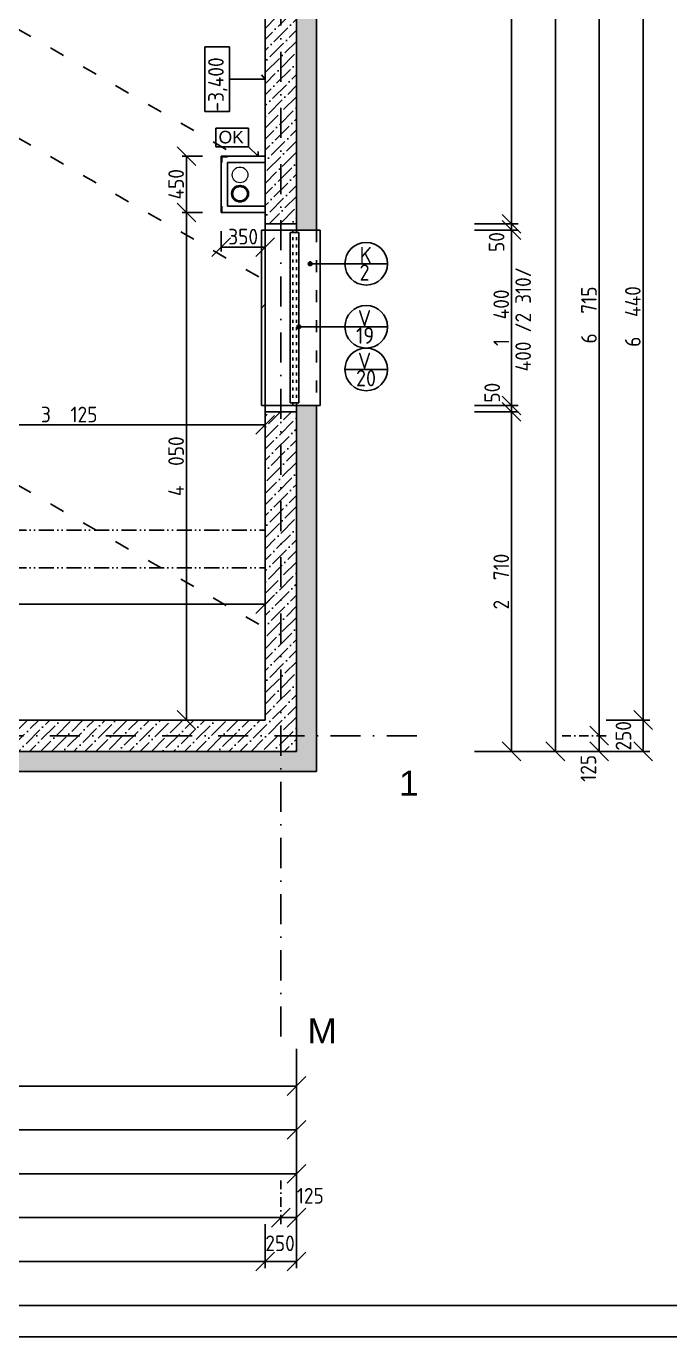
# Model space of a CAD drawing. Extents: x 4511820 to 5180432, y -1526536 to -944957.
# Drawn here: x 5038765 to 5043900, y -1436479 to -1426022 of the extents above; entities that cross this region are included whole.
import ezdxf

# ---------------------------------------------------------------- set-up
doc = ezdxf.new("R2010")
doc.units = 0
doc.header["$MEASUREMENT"] = 0
for name, pattern in [('ACAD_ISO03W100', [30, 12, -18]), ('ACAD_ISO12W100', [22, 12, -3, 0.5, -3, 0.5, -3]), ('BODKOCIARKOVANA_3', [5.6, 3, -1.3, 0, -1.3])]:
    doc.linetypes.add(name, pattern=pattern)
doc.layers.get('0').update_dxf_attribs({"linetype": 'CONTINUOUS'})
doc.layers.get('Defpoints').update_dxf_attribs({"color": 61, "linetype": 'CONTINUOUS'})
for name, color, linetype in [('HATCH', 7, 'CONTINUOUS'), ('KÓTY', 4, 'CONTINUOUS'), ('MÚRY', 1, 'CONTINUOUS'), ('OKNÁ', 143, 'CONTINUOUS'), ('osi', 253, 'CONTINUOUS'), ('Plochy', 41, 'CONTINUOUS'), ('POZEMOK', 7, 'CONTINUOUS'), ('TENKÁ', 7, 'CONTINUOUS'), ('ŠRAFY', 82, 'CONTINUOUS')]:
    doc.layers.add(name, color=color, linetype=linetype)
doc.layers.add('zz-kanal-daždová', color=136, linetype='CONTINUOUS', lineweight=40)
doc.layers.add('zz-kanal-splaskova', color=37, linetype='CONTINUOUS', lineweight=18)
doc.styles.add('ARIAL', font='arial.ttf')
doc.styles.add('styl1', font='arial.ttf')
doc.styles.add('STYLE1', font='isocp.shx')
doc.dimstyles.new('STANDARD-50', dxfattribs={"dimtxt": 125, "dimasz": 150, "dimexe": 10, "dimexo": 200, "dimgap": 20, "dimtad": 1, "dimdsep": 46, "dimlunit": 6, "dimtxsty": 'STYLE1', "dimblk1": 'OBLIQUE', "dimblk2": 'OBLIQUE', "dimsah": 1, "dimcen": 2.5, "dimse1": 1, "dimse2": 1, "dimadec": 0, "dimazin": 0, "dimtfac": 1, "dimtmove": 1, "dimatfit": 3, "dimldrblk": 'OBLIQUE', "dimfxl": 1, "dimtolj": 1, "dimtzin": 0, "dimarcsym": 0})
pattern_1 = [(45, (584112, 0), (33.1456304, 121.533978), [156.25, -31.25, 0, -31.25])]
pattern_2 = [(0, (9e-09, -175781), (0, 43.3012702), [25, -50]), (120, (9e-09, -175781), (-37.5, -21.6506351), [25, -50]), (60, (25, -175781), (-37.5, 21.6506351), [25, -50])]

# ---------------------------------------------------------------- blocks, each defined once
blk = doc.blocks.new('_OBLIQUE')
at = {"color": 0, "linetype": 'ByBlock'}
blk.add_line((-0.5, -0.5), (0.5, 0.5), dxfattribs=at)
blk = doc.blocks.new('*D13442')
at = {"layer": 'Defpoints', "color": 0}
for p in [(5041881, -1424968), (5041881, -1431683), (5043337, -1431683)]:
    blk.add_point(p, dxfattribs=at)
at = {"layer": 'KÓTY', "color": 0, "lineweight": -2}
blk.add_line((5043337, -1424968), (5043337, -1431683), dxfattribs=at)
at = {"layer": 'KÓTY', "color": 0, "linetype": 'ByBlock', "lineweight": -2, "xscale": 150, "yscale": 150, "zscale": 150}
for p, rotation in [((5043337, -1424968), 90), ((5043337, -1431683), 270)]:
    blk.add_blockref('_OBLIQUE', p, dxfattribs=dict(at, rotation=rotation))
at = {"layer": 'KÓTY', "color": 0, "insert": (5043255, -1428326), "char_height": 125, "attachment_point": 5, "rotation": 90, "style": 'STYLE1'}
blk.add_mtext('\\A1;6ﾠ715', dxfattribs=at)
blk = doc.blocks.new('*D13443')
at = {"layer": 'Defpoints', "color": 0}
for p in [(5040921, -1431683), (5040921, -1431808), (5043337, -1431808)]:
    blk.add_point(p, dxfattribs=at)
at = {"layer": 'KÓTY', "color": 0, "lineweight": -2}
blk.add_line((5043337, -1431683), (5043337, -1431808), dxfattribs=at)
at = {"layer": 'KÓTY', "color": 0, "linetype": 'ByBlock', "lineweight": -2, "xscale": 150, "yscale": 150, "zscale": 150}
for p, rotation in [((5043337, -1431683), 90), ((5043337, -1431808), 270)]:
    blk.add_blockref('_OBLIQUE', p, dxfattribs=dict(at, rotation=rotation))
at = {"layer": 'KÓTY', "color": 0, "insert": (5043250, -1431943), "char_height": 125, "attachment_point": 5, "rotation": 90, "style": 'STYLE1'}
blk.add_mtext('\\A1;125', dxfattribs=at)
blk = doc.blocks.new('*D13444')
at = {"layer": 'Defpoints', "color": 0}
for p in [(5040921, -1398998), (5040921, -1431808), (5042987, -1431808)]:
    blk.add_point(p, dxfattribs=at)
at = {"layer": 'KÓTY', "color": 0, "lineweight": -2}
blk.add_line((5042987, -1398998), (5042987, -1431808), dxfattribs=at)
at = {"layer": 'KÓTY', "color": 0, "linetype": 'ByBlock', "lineweight": -2, "xscale": 150, "yscale": 150, "zscale": 150}
for p, rotation in [((5042987, -1398998), 90), ((5042987, -1431808), 270)]:
    blk.add_blockref('_OBLIQUE', p, dxfattribs=dict(at, rotation=rotation))
at = {"layer": 'KÓTY', "color": 0, "insert": (5042905, -1415403), "char_height": 125, "attachment_point": 5, "rotation": 90, "style": 'STYLE1'}
blk.add_mtext('\\A1;32ﾠ810', dxfattribs=at)
blk = doc.blocks.new('*D13452')
at = {"layer": 'Defpoints', "color": 0}
for p in [(5040541, -1425118), (5040910, -1431558), (5043687, -1431558)]:
    blk.add_point(p, dxfattribs=at)
at = {"layer": 'KÓTY', "color": 0, "lineweight": -2}
blk.add_line((5043687, -1425118), (5043687, -1431558), dxfattribs=at)
at = {"layer": 'KÓTY', "color": 0, "linetype": 'ByBlock', "lineweight": -2, "xscale": 150, "yscale": 150, "zscale": 150}
for p, rotation in [((5043687, -1425118), 90), ((5043687, -1431558), 270)]:
    blk.add_blockref('_OBLIQUE', p, dxfattribs=dict(at, rotation=rotation))
at = {"layer": 'KÓTY', "color": 0, "insert": (5043605, -1428338), "char_height": 125, "attachment_point": 5, "rotation": 90, "style": 'STYLE1'}
blk.add_mtext('\\A1;6ﾠ440', dxfattribs=at)
blk = doc.blocks.new('*D13453')
at = {"layer": 'Defpoints', "color": 0}
for p in [(5040921, -1429098), (5042637, -1429098), (5040921, -1431808)]:
    blk.add_point(p, dxfattribs=at)
at = {"layer": 'KÓTY', "color": 0, "lineweight": -2}
blk.add_line((5042637, -1431808), (5042637, -1429098), dxfattribs=at)
at = {"layer": 'KÓTY', "color": 0, "linetype": 'ByBlock', "lineweight": -2, "xscale": 150, "yscale": 150, "zscale": 150}
for p, rotation in [((5042637, -1429098), 90), ((5042637, -1431808), 270)]:
    blk.add_blockref('_OBLIQUE', p, dxfattribs=dict(at, rotation=rotation))
at = {"layer": 'KÓTY', "color": 0, "insert": (5042555, -1430453), "char_height": 125, "attachment_point": 5, "rotation": 90, "style": 'STYLE1'}
blk.add_mtext('\\A1;2ﾠ710', dxfattribs=at)
blk = doc.blocks.new('*D13454')
at = {"layer": 'Defpoints', "color": 0}
for p in [(5040921, -1427648), (5042637, -1427648), (5040921, -1429048)]:
    blk.add_point(p, dxfattribs=at)
at = {"layer": 'KÓTY', "color": 0, "lineweight": -2}
blk.add_line((5042637, -1429048), (5042637, -1427648), dxfattribs=at)
at = {"layer": 'KÓTY', "color": 0, "linetype": 'ByBlock', "lineweight": -2, "xscale": 150, "yscale": 150, "zscale": 150}
for p, rotation in [((5042637, -1427648), 90), ((5042637, -1429048), 270)]:
    blk.add_blockref('_OBLIQUE', p, dxfattribs=dict(at, rotation=rotation))
at = {"layer": 'KÓTY', "color": 0, "insert": (5042555, -1428348), "char_height": 125, "attachment_point": 5, "rotation": 90, "style": 'STYLE1'}
blk.add_mtext('\\A1;1ﾠ400', dxfattribs=at)
blk = doc.blocks.new('*D13472')
at = {"layer": 'Defpoints', "color": 0}
for p in [(5040921, -1429048), (5040921, -1429098), (5042637, -1429098)]:
    blk.add_point(p, dxfattribs=at)
at = {"layer": 'KÓTY', "color": 0, "lineweight": -2}
blk.add_line((5042637, -1429048), (5042637, -1429098), dxfattribs=at)
at = {"layer": 'KÓTY', "color": 0, "linetype": 'ByBlock', "lineweight": -2, "xscale": 150, "yscale": 150, "zscale": 150}
for p, rotation in [((5042637, -1429048), 90), ((5042637, -1429098), 270)]:
    blk.add_blockref('_OBLIQUE', p, dxfattribs=dict(at, rotation=rotation))
at = {"layer": 'KÓTY', "color": 0, "insert": (5042483, -1428946), "char_height": 125, "attachment_point": 5, "rotation": 90, "style": 'STYLE1'}
blk.add_mtext('\\A1;50', dxfattribs=at)
blk = doc.blocks.new('*D13473')
at = {"layer": 'Defpoints', "color": 0}
for p in [(5040921, -1427598), (5040921, -1427648), (5042637, -1427648)]:
    blk.add_point(p, dxfattribs=at)
at = {"layer": 'KÓTY', "color": 0, "lineweight": -2}
blk.add_line((5042637, -1427598), (5042637, -1427648), dxfattribs=at)
at = {"layer": 'KÓTY', "color": 0, "linetype": 'ByBlock', "lineweight": -2, "xscale": 150, "yscale": 150, "zscale": 150}
for p, rotation in [((5042637, -1427598), 90), ((5042637, -1427648), 270)]:
    blk.add_blockref('_OBLIQUE', p, dxfattribs=dict(at, rotation=rotation))
at = {"layer": 'KÓTY', "color": 0, "insert": (5042518, -1427744), "char_height": 125, "attachment_point": 5, "rotation": 90, "style": 'STYLE1'}
blk.add_mtext('\\A1;50', dxfattribs=at)
blk = doc.blocks.new('*D13518')
at = {"layer": 'Defpoints', "color": 0}
for p in [(5040671, -1431558), (5040671, -1431808), (5043687, -1431808)]:
    blk.add_point(p, dxfattribs=at)
at = {"layer": 'KÓTY', "color": 0, "lineweight": -2}
blk.add_line((5043687, -1431558), (5043687, -1431808), dxfattribs=at)
at = {"layer": 'KÓTY', "color": 0, "linetype": 'ByBlock', "lineweight": -2, "xscale": 150, "yscale": 150, "zscale": 150}
for p, rotation in [((5043687, -1431558), 90), ((5043687, -1431808), 270)]:
    blk.add_blockref('_OBLIQUE', p, dxfattribs=dict(at, rotation=rotation))
at = {"layer": 'KÓTY', "color": 0, "insert": (5043530, -1431684), "char_height": 125, "attachment_point": 5, "rotation": 90, "style": 'STYLE1'}
blk.add_mtext('\\A1;250', dxfattribs=at)
blk = doc.blocks.new('*D13548')
at = {"layer": 'Defpoints', "color": 0}
for p in [(5036056, -1431683), (5040796, -1431683), (5040796, -1435528)]:
    blk.add_point(p, dxfattribs=at)
at = {"layer": 'KÓTY', "color": 0, "lineweight": -2}
blk.add_line((5036056, -1435528), (5040796, -1435528), dxfattribs=at)
at = {"layer": 'KÓTY', "color": 0, "linetype": 'ByBlock', "lineweight": -2, "xscale": 150, "yscale": 150, "zscale": 150, "rotation": 180}
blk.add_blockref('_OBLIQUE', (5036056, -1435528), dxfattribs=at)
at = {"layer": 'KÓTY', "color": 0, "linetype": 'ByBlock', "lineweight": -2, "xscale": 150, "yscale": 150, "zscale": 150}
blk.add_blockref('_OBLIQUE', (5040796, -1435528), dxfattribs=at)
at = {"layer": 'KÓTY', "color": 0, "insert": (5038426, -1435445), "char_height": 125, "attachment_point": 5, "style": 'STYLE1'}
blk.add_mtext('\\A1;4ﾠ740', dxfattribs=at)
blk = doc.blocks.new('*D13549')
at = {"layer": 'Defpoints', "color": 0}
for p in [(5040796, -1431683), (5040921, -1431683), (5040921, -1435528)]:
    blk.add_point(p, dxfattribs=at)
at = {"layer": 'KÓTY', "color": 0, "lineweight": -2}
blk.add_line((5040796, -1435528), (5040921, -1435528), dxfattribs=at)
at = {"layer": 'KÓTY', "color": 0, "linetype": 'ByBlock', "lineweight": -2, "xscale": 150, "yscale": 150, "zscale": 150, "rotation": 180}
blk.add_blockref('_OBLIQUE', (5040796, -1435528), dxfattribs=at)
at = {"layer": 'KÓTY', "color": 0, "linetype": 'ByBlock', "lineweight": -2, "xscale": 150, "yscale": 150, "zscale": 150}
blk.add_blockref('_OBLIQUE', (5040921, -1435528), dxfattribs=at)
at = {"layer": 'KÓTY', "color": 0, "insert": (5041032, -1435354), "char_height": 125, "attachment_point": 5, "style": 'STYLE1'}
blk.add_mtext('\\A1;125', dxfattribs=at)
blk = doc.blocks.new('*D13560')
at = {"layer": 'Defpoints', "color": 0}
for p in [(4980571, -1429158), (5040921, -1429158), (5040921, -1435178)]:
    blk.add_point(p, dxfattribs=at)
at = {"layer": 'KÓTY', "color": 0, "lineweight": -2}
blk.add_line((4980571, -1435178), (5040921, -1435178), dxfattribs=at)
at = {"layer": 'KÓTY', "color": 0, "linetype": 'ByBlock', "lineweight": -2, "xscale": 150, "yscale": 150, "zscale": 150, "rotation": 180}
blk.add_blockref('_OBLIQUE', (4980571, -1435178), dxfattribs=at)
at = {"layer": 'KÓTY', "color": 0, "linetype": 'ByBlock', "lineweight": -2, "xscale": 150, "yscale": 150, "zscale": 150}
blk.add_blockref('_OBLIQUE', (5040921, -1435178), dxfattribs=at)
at = {"layer": 'KÓTY', "color": 0, "insert": (5010746, -1435095), "char_height": 125, "attachment_point": 5, "style": 'STYLE1'}
blk.add_mtext('\\A1;60ﾠ350', dxfattribs=at)
blk = doc.blocks.new('*D13561')
at = {"layer": 'Defpoints', "color": 0}
for p in [(5040671, -1431558), (5040921, -1431558), (5040921, -1435878)]:
    blk.add_point(p, dxfattribs=at)
at = {"layer": 'KÓTY', "color": 0, "lineweight": -2}
blk.add_line((5040671, -1435878), (5040921, -1435878), dxfattribs=at)
at = {"layer": 'KÓTY', "color": 0, "linetype": 'ByBlock', "lineweight": -2, "xscale": 150, "yscale": 150, "zscale": 150, "rotation": 180}
blk.add_blockref('_OBLIQUE', (5040671, -1435878), dxfattribs=at)
at = {"layer": 'KÓTY', "color": 0, "linetype": 'ByBlock', "lineweight": -2, "xscale": 150, "yscale": 150, "zscale": 150}
blk.add_blockref('_OBLIQUE', (5040921, -1435878), dxfattribs=at)
at = {"layer": 'KÓTY', "color": 0, "insert": (5040790, -1435733), "char_height": 125, "attachment_point": 5, "style": 'STYLE1'}
blk.add_mtext('\\A1;250', dxfattribs=at)
blk = doc.blocks.new('*D13562')
at = {"layer": 'Defpoints', "color": 0}
for p in [(5027491, -1431558), (5040671, -1431558), (5040671, -1435878)]:
    blk.add_point(p, dxfattribs=at)
at = {"layer": 'KÓTY', "color": 0, "lineweight": -2}
blk.add_line((5027491, -1435878), (5040671, -1435878), dxfattribs=at)
at = {"layer": 'KÓTY', "color": 0, "linetype": 'ByBlock', "lineweight": -2, "xscale": 150, "yscale": 150, "zscale": 150, "rotation": 180}
blk.add_blockref('_OBLIQUE', (5027491, -1435878), dxfattribs=at)
at = {"layer": 'KÓTY', "color": 0, "linetype": 'ByBlock', "lineweight": -2, "xscale": 150, "yscale": 150, "zscale": 150}
blk.add_blockref('_OBLIQUE', (5040671, -1435878), dxfattribs=at)
at = {"layer": 'KÓTY', "color": 0, "insert": (5034081, -1435795), "char_height": 125, "attachment_point": 5, "style": 'STYLE1'}
blk.add_mtext('\\A1;13ﾠ180', dxfattribs=at)
blk = doc.blocks.new('*D13577')
at = {"layer": 'Defpoints', "color": 0}
for p in [(5035981, -1431808), (5040921, -1431808), (5040921, -1434478)]:
    blk.add_point(p, dxfattribs=at)
at = {"layer": 'KÓTY', "color": 0, "lineweight": -2}
blk.add_line((5035981, -1434478), (5040921, -1434478), dxfattribs=at)
at = {"layer": 'KÓTY', "color": 0, "linetype": 'ByBlock', "lineweight": -2, "xscale": 150, "yscale": 150, "zscale": 150, "rotation": 180}
blk.add_blockref('_OBLIQUE', (5035981, -1434478), dxfattribs=at)
at = {"layer": 'KÓTY', "color": 0, "linetype": 'ByBlock', "lineweight": -2, "xscale": 150, "yscale": 150, "zscale": 150}
blk.add_blockref('_OBLIQUE', (5040921, -1434478), dxfattribs=at)
at = {"layer": 'KÓTY', "color": 0, "insert": (5038451, -1434395), "char_height": 125, "attachment_point": 5, "style": 'STYLE1'}
blk.add_mtext('\\A1;4ﾠ940', dxfattribs=at)
blk = doc.blocks.new('*D13579')
at = {"layer": 'Defpoints', "color": 0}
for p in [(5040921, -1431808), (5007451, -1431968), (5040921, -1434828)]:
    blk.add_point(p, dxfattribs=at)
at = {"layer": 'KÓTY', "color": 0, "lineweight": -2}
blk.add_line((5007451, -1434828), (5040921, -1434828), dxfattribs=at)
at = {"layer": 'KÓTY', "color": 0, "linetype": 'ByBlock', "lineweight": -2, "xscale": 150, "yscale": 150, "zscale": 150, "rotation": 180}
blk.add_blockref('_OBLIQUE', (5007451, -1434828), dxfattribs=at)
at = {"layer": 'KÓTY', "color": 0, "linetype": 'ByBlock', "lineweight": -2, "xscale": 150, "yscale": 150, "zscale": 150}
blk.add_blockref('_OBLIQUE', (5040921, -1434828), dxfattribs=at)
at = {"layer": 'KÓTY', "color": 0, "insert": (5024186, -1434745), "char_height": 125, "attachment_point": 5, "style": 'STYLE1'}
blk.add_mtext('\\A1;33ﾠ470', dxfattribs=at)
blk = doc.blocks.new('*D14942')
at = {"layer": 'Defpoints', "color": 0}
for p in [(5040921, -1421598), (5040921, -1427598), (5042637, -1427598)]:
    blk.add_point(p, dxfattribs=at)
at = {"layer": 'KÓTY', "color": 0, "lineweight": -2}
blk.add_line((5042637, -1421598), (5042637, -1427598), dxfattribs=at)
at = {"layer": 'KÓTY', "color": 0, "linetype": 'ByBlock', "lineweight": -2, "xscale": 150, "yscale": 150, "zscale": 150}
for p, rotation in [((5042637, -1421598), 90), ((5042637, -1427598), 270)]:
    blk.add_blockref('_OBLIQUE', p, dxfattribs=dict(at, rotation=rotation))
at = {"layer": 'KÓTY', "color": 0, "insert": (5042555, -1424598), "char_height": 125, "attachment_point": 5, "rotation": 90, "style": 'STYLE1'}
blk.add_mtext('\\A1;6ﾠ000', dxfattribs=at)
blk = doc.blocks.new('*D21728')
at = {"layer": 'Defpoints', "color": 0}
for p in [(5040671, -1429202), (5037546, -1430043), (5040671, -1430043)]:
    blk.add_point(p, dxfattribs=at)
at = {"layer": 'KÓTY', "color": 0, "lineweight": -2}
blk.add_line((5037546, -1429202), (5040671, -1429202), dxfattribs=at)
at = {"layer": 'KÓTY', "color": 0, "linetype": 'ByBlock', "lineweight": -2, "xscale": 150, "yscale": 150, "zscale": 150, "rotation": 180}
blk.add_blockref('_OBLIQUE', (5037546, -1429202), dxfattribs=at)
at = {"layer": 'KÓTY', "color": 0, "linetype": 'ByBlock', "lineweight": -2, "xscale": 150, "yscale": 150, "zscale": 150}
blk.add_blockref('_OBLIQUE', (5040671, -1429202), dxfattribs=at)
at = {"layer": 'KÓTY', "color": 0, "insert": (5039108, -1429120), "char_height": 125, "attachment_point": 5, "style": 'STYLE1'}
blk.add_mtext('\\A1;3ﾠ125', dxfattribs=at)
blk = doc.blocks.new('*D33758')
at = {"layer": 'Defpoints', "color": 0}
for p in [(5040671, -1430303), (5027491, -1430343), (5040671, -1430633)]:
    blk.add_point(p, dxfattribs=at)
at = {"layer": 'KÓTY', "color": 0, "lineweight": -2}
blk.add_line((5027491, -1430633), (5040671, -1430633), dxfattribs=at)
at = {"layer": 'KÓTY', "color": 0, "linetype": 'ByBlock', "lineweight": -2, "xscale": 150, "yscale": 150, "zscale": 150, "rotation": 180}
blk.add_blockref('_OBLIQUE', (5027491, -1430633), dxfattribs=at)
at = {"layer": 'KÓTY', "color": 0, "linetype": 'ByBlock', "lineweight": -2, "xscale": 150, "yscale": 150, "zscale": 150}
blk.add_blockref('_OBLIQUE', (5040671, -1430633), dxfattribs=at)
at = {"layer": 'KÓTY', "color": 0, "insert": (5034445, -1430535), "char_height": 125, "attachment_point": 5, "style": 'STYLE1'}
blk.add_mtext('\\A1;13ﾠ180', dxfattribs=at)
blk = doc.blocks.new('*D55295')
at = {"layer": 'Defpoints', "color": 0}
for p in [(5040809, -1427508), (5040043, -1431558), (5040809, -1431558)]:
    blk.add_point(p, dxfattribs=at)
at = {"layer": 'KÓTY', "color": 0, "lineweight": -2}
blk.add_line((5040043, -1427508), (5040043, -1431558), dxfattribs=at)
at = {"layer": 'KÓTY', "color": 0, "linetype": 'ByBlock', "lineweight": -2, "xscale": 150, "yscale": 150, "zscale": 150}
for p, rotation in [((5040043, -1427508), 90), ((5040043, -1431558), 270)]:
    blk.add_blockref('_OBLIQUE', p, dxfattribs=dict(at, rotation=rotation))
at = {"layer": 'KÓTY', "color": 0, "insert": (5039961, -1429533), "char_height": 125, "attachment_point": 5, "rotation": 90, "style": 'STYLE1'}
blk.add_mtext('\\A1;4ﾠ050', dxfattribs=at)
blk = doc.blocks.new('*D55296')
at = {"layer": 'Defpoints', "color": 0}
for p in [(5040809, -1427058), (5040043, -1427508), (5040809, -1427508)]:
    blk.add_point(p, dxfattribs=at)
at = {"layer": 'KÓTY', "color": 0, "lineweight": -2}
blk.add_line((5040043, -1427058), (5040043, -1427508), dxfattribs=at)
at = {"layer": 'KÓTY', "color": 0, "linetype": 'ByBlock', "lineweight": -2, "xscale": 150, "yscale": 150, "zscale": 150}
for p, rotation in [((5040043, -1427058), 90), ((5040043, -1427508), 270)]:
    blk.add_blockref('_OBLIQUE', p, dxfattribs=dict(at, rotation=rotation))
at = {"layer": 'KÓTY', "color": 0, "insert": (5039961, -1427283), "char_height": 125, "attachment_point": 5, "rotation": 90, "style": 'STYLE1'}
blk.add_mtext('\\A1;450', dxfattribs=at)
blk = doc.blocks.new('*D55297')
at = {"layer": 'Defpoints', "color": 0}
for p in [(5040321, -1427508), (5040671, -1427523), (5040321, -1427784)]:
    blk.add_point(p, dxfattribs=at)
at = {"layer": 'KÓTY', "color": 0, "lineweight": -2}
blk.add_line((5040671, -1427784), (5040321, -1427784), dxfattribs=at)
at = {"layer": 'KÓTY', "color": 0, "linetype": 'ByBlock', "lineweight": -2, "xscale": 150, "yscale": 150, "zscale": 150, "rotation": 180}
blk.add_blockref('_OBLIQUE', (5040321, -1427784), dxfattribs=at)
at = {"layer": 'KÓTY', "color": 0, "linetype": 'ByBlock', "lineweight": -2, "xscale": 150, "yscale": 150, "zscale": 150}
blk.add_blockref('_OBLIQUE', (5040671, -1427784), dxfattribs=at)
at = {"layer": 'KÓTY', "color": 0, "insert": (5040496, -1427701), "char_height": 125, "attachment_point": 5, "style": 'STYLE1'}
blk.add_mtext('\\A1;350', dxfattribs=at)

msp = doc.modelspace()

# ---------------------------------------------------------------- hatches: boundary and pattern name
at = {"layer": 'HATCH'}
h = msp.add_hatch(color=256, dxfattribs=at)
h.dxf.hatch_style = 1
h.paths.add_polyline_path([(5040321, -1427108.048), (5040326, -1427108.048), (5040326, -1427063.048), (5040371, -1427063.048), (5040371, -1427058.048), (5040321, -1427058.048)])
h = msp.add_hatch(color=256, dxfattribs=at)
h.dxf.hatch_style = 1
h.paths.add_polyline_path([(5040321, -1427458.048), (5040326, -1427458.048), (5040326, -1427503.048), (5040371, -1427503.048), (5040371, -1427508.048), (5040321, -1427508.048)])
at = {"layer": 'TENKÁ'}
h = msp.add_hatch(color=256, dxfattribs=at)
h.dxf.hatch_style = 1
h.paths.add_polyline_path([(5041045.827, -1427916.814, 2.414213562), (5041030.827, -1427931.814, 0.414213562)])
h = msp.add_hatch(color=256, dxfattribs=at)
h.dxf.hatch_style = 1
h.paths.add_polyline_path([(5040956, -1428420.047, 2.414213563), (5040941, -1428435.047, 0.414213562)])
at = {"layer": 'ŠRAFY'}
h = msp.add_hatch(dxfattribs=at)
h.set_pattern_fill('ANSI36', color=256, scale=500)
h.set_pattern_definition(pattern_1)
h.paths.add_polyline_path([(5040671, -1426602.825), (5040671, -1426993.048), (5040671, -1427073.048), (5040671, -1427463.048), (5040671, -1427543.048), (5040671, -1427598.048), (5040921, -1427598.048), (5040921, -1421598.048), (5040671, -1421598.048), (5040671, -1424274.041), (5040671, -1424412.605), (5040671, -1424743.048), (5040671, -1425193.048)])
h = msp.add_hatch(dxfattribs=at)
h.set_pattern_fill('HEX', color=256, scale=200)
h.set_pattern_definition(pattern_2)
h.paths.add_polyline_path([(5040921, -1427648.048), (5040961, -1427648.048), (5041081, -1427648.048), (5041081, -1421548.048), (5040961, -1421548.048), (5040921, -1421548.048), (5040921, -1421598.048), (5040921, -1427598.048)])
h = msp.add_hatch(dxfattribs=at)
h.set_pattern_fill('HEX', color=256, scale=200)
h.set_pattern_definition(pattern_2)
h.paths.add_polyline_path([(5035981, -1431968.048), (5041081, -1431968.048), (5041081, -1429048.048), (5040921, -1429048.048), (5040921, -1431808.048), (5035981, -1431808.048)])
h = msp.add_hatch(dxfattribs=at)
h.set_pattern_fill('ANSI36', color=256, scale=500)
h.set_pattern_definition(pattern_1)
h.paths.add_polyline_path([(5040671, -1429098.048), (5040671, -1431558.048), (5036031, -1431558.048), (5036031, -1431808.048), (5040921, -1431808.048), (5040921, -1429098.048)])

# ---------------------------------------------------------------- linework, layer by layer
at = {"layer": 'KÓTY'}
for p, q in [((5040009.434, -1427058.048), (5040172.057, -1427058.048)), ((5040615.433, -1427058.048), (5040538.349, -1426983.396)), ((5040615.433, -1427020.364), (5040615.433, -1427058.048)), ((5040009.434, -1427508.048), (5040172.057, -1427508.048)), ((5040321, -1427820.534), (5040321, -1427657.912))]:
    msp.add_line(p, q, dxfattribs=at)
at = {"layer": 'KÓTY', "ltscale": 0.25}
for p, q in [((5042690.903, -1427598.048), (5042340.903, -1427598.048)), ((5042690.903, -1427648.048), (5042340.903, -1427648.048)), ((5042690.903, -1429048.048), (5042340.903, -1429048.048)), ((5042690.903, -1429098.048), (5042340.903, -1429098.048)), ((5043740.903, -1431558.048), (5043390.903, -1431558.048)), ((5042690.903, -1431808.048), (5042340.903, -1431808.048)), ((5043740.903, -1431808.048), (5043390.903, -1431808.048))]:
    msp.add_line(p, q, dxfattribs=at)
at = {"layer": 'KÓTY', "linetype": 'BODKOCIARKOVANA_3', "ltscale": 25}
for p, q in [((5043390.903, -1431683.048), (5043040.903, -1431683.048)), ((5040796, -1435581.142), (5040796, -1435231.142))]:
    msp.add_line(p, q, dxfattribs=at)
at = {"layer": 'KÓTY', "ltscale": 25}
for p, q in [((5043040.903, -1431808.048), (5042690.903, -1431808.048)), ((5043040.903, -1431808.048), (5042690.903, -1431808.048)), ((5043390.903, -1431808.048), (5043040.903, -1431808.048)), ((5040921, -1434531.142), (5040921, -1434181.142)), ((5040921, -1434881.142), (5040921, -1434531.142)), ((5040921, -1435231.142), (5040921, -1434881.142)), ((5040921, -1435581.142), (5040921, -1435231.142)), ((5040671, -1435931.142), (5040671, -1435581.142)), ((5040921, -1435931.142), (5040921, -1435581.142))]:
    msp.add_line(p, q, dxfattribs=at)
at = {"layer": 'MÚRY'}
for p, q in [((5040671, -1421548.048), (5040671, -1427648.048)), ((5041081, -1421548.048), (5041081, -1427648.048)), ((5040671, -1427458.048), (5040371, -1427458.048)), ((5040671, -1427648.048), (5041081, -1427648.048)), ((5040671, -1429048.048), (5040671, -1431558.048)), ((5040671, -1429048.048), (5041081, -1429048.048)), ((5041081, -1429048.048), (5041081, -1431968.048)), ((5035981, -1431558.048), (5040671, -1431558.048)), ((5035981, -1431968.048), (5041081, -1431968.048))]:
    msp.add_line(p, q, dxfattribs=at)
at = {"layer": 'OKNÁ', "color": 8, "ltscale": 2}
for p, q in [((5040871, -1429028.048), (5040871, -1427668.048)), ((5040941, -1427668.048), (5040871, -1427668.048)), ((5040941, -1429028.048), (5040941, -1427668.048)), ((5040941, -1429028.048), (5040871, -1429028.048))]:
    msp.add_line(p, q, dxfattribs=at)
at = {"layer": 'OKNÁ', "color": 8, "linetype": 'ACAD_ISO03W100', "ltscale": 2}
for p, q in [((5040891, -1429048.048), (5040891, -1427648.048)), ((5040921, -1429048.048), (5040921, -1427648.048))]:
    msp.add_line(p, q, dxfattribs=at)
at = {"layer": 'osi', "linetype": 'BODKOCIARKOVANA_3', "ltscale": 80}
for p, q in [((5040796, -1396650.857), (5040796, -1434168.048)), ((5041881, -1431683.048), (4978211, -1431683.048))]:
    msp.add_line(p, q, dxfattribs=at)
at = {"layer": 'Plochy'}
msp.add_lwpolyline([(5027491, -1431558.048), (5040671, -1431558.048), (5040671, -1405668.048), (5035831, -1405668.048), (5035831, -1398948.048), (5032331, -1398948.048), (5032331, -1399248.048), (5031881, -1399248.048), (5031881, -1398948.048), (5028051, -1398948.048), (5028051, -1399548.048), (5028391, -1399548.048), (5028391, -1400448.048), (5027941, -1400448.048), (5027941, -1400748.048), (5027491, -1400748.048)], close=True, dxfattribs=at)
at = {"layer": 'POZEMOK', "linetype": 'ACAD_ISO03W100', "ltscale": 10}
for p, q in [((5035581, -1424245.173), (5040461.703, -1427063.048)), ((5035581, -1425112.275), (5040671, -1428050.988)), ((5035581, -1427883.556), (5040671, -1430822.269))]:
    msp.add_line(p, q, dxfattribs=at)
at = {"layer": 'TENKÁ'}
for p, q in [((5040921, -1421548.048), (5040921, -1427648.048)), ((5040321, -1427058.048), (5040321, -1427508.048)), ((5040321, -1427058.048), (5040671, -1427058.048)), ((5040326, -1427063.048), (5040326, -1427108.048)), ((5040326, -1427063.048), (5040371, -1427063.048)), ((5040371, -1427063.048), (5040371, -1427058.048)), ((5040326, -1427108.048), (5040321, -1427108.048)), ((5040371, -1427108.048), (5040371, -1427458.048)), ((5040371, -1427108.048), (5040671, -1427108.048)), ((5040326, -1427458.048), (5040321, -1427458.048)), ((5040326, -1427503.048), (5040326, -1427458.048)), ((5040371, -1427458.048), (5040671, -1427458.048)), ((5040321, -1427508.048), (5040671, -1427508.048)), ((5040371, -1427503.048), (5040371, -1427508.048)), ((5040921, -1427598.048), (5040671, -1427598.048)), ((5040921, -1429048.048), (5040921, -1431808.048)), ((5040921, -1429098.048), (5040671, -1429098.048)), ((5035981, -1431808.048), (5040921, -1431808.048))]:
    msp.add_line(p, q, dxfattribs=at)
at = {"layer": 'TENKÁ', "ltscale": 0.25}
for p, q in [((5040671, -1426444.09), (5040641.5, -1426410.691)), ((5040387.25, -1426444.09), (5040671, -1426444.09)), ((5040641, -1427648.048), (5040641, -1429048.048)), ((5040671, -1427648.048), (5040641, -1427648.048)), ((5041081, -1427648.048), (5041111, -1427648.048)), ((5041111, -1427648.048), (5041111, -1429048.048)), ((5041015.827, -1427916.814), (5041307.729, -1427916.814)), ((5041647.729, -1427916.814), (5041307.729, -1427916.814)), ((5040641.5, -1428271.723), (5040671, -1428238.325)), ((5040926, -1428420.047), (5041307.729, -1428420.047)), ((5041647.729, -1428420.047), (5041307.729, -1428420.047)), ((5041647.729, -1428760.047), (5041307.729, -1428760.047)), ((5040671, -1429048.048), (5040641, -1429048.048)), ((5041081, -1429048.048), (5041111, -1429048.048))]:
    msp.add_line(p, q, dxfattribs=at)
at = {"layer": 'TENKÁ', "linetype": 'ACAD_ISO03W100', "ltscale": 8}
for p, q in [((5040671, -1427648.048), (5040671, -1429048.048)), ((5041081, -1427648.048), (5041081, -1429048.048))]:
    msp.add_line(p, q, dxfattribs=at)
at = {"layer": 'TENKÁ', "linetype": 'ACAD_ISO12W100', "ltscale": 10}
for p, q in [((5037546, -1430043.048), (5040671, -1430043.048)), ((5037546, -1430343.048), (5040671, -1430343.048))]:
    msp.add_line(p, q, dxfattribs=at)
at = {"layer": 'TENKÁ', "color": 7}
for p, q in [((5054287, -1436228.808), (4975996, -1436228.808)), ((5054537, -1436478.808), (4975746, -1436478.808))]:
    msp.add_line(p, q, dxfattribs=at)
at = {"layer": 'TENKÁ', "ltscale": 0.25}
msp.add_lwpolyline([(5040387.25, -1426186.774), (5040191, -1426186.774), (5040191, -1426701.406), (5040387.25, -1426701.406)], close=True, dxfattribs=at)
at = {"layer": 'TENKÁ'}
msp.add_lwpolyline([(5040538.349, -1426835.833), (5040278.761, -1426835.833), (5040278.761, -1426983.396), (5040538.349, -1426983.396)], close=True, dxfattribs=at)
at = {"layer": 'TENKÁ', "ltscale": 0.25}
for centre in [(5041477.729, -1427916.814), (5041477.729, -1428420.047), (5041477.729, -1428760.047)]:
    msp.add_circle(centre, 170, dxfattribs=at)
at = {"layer": 'TENKÁ'}
for centre in [(5041030.827, -1427916.814), (5040941, -1428420.047)]:
    msp.add_circle(centre, 15, dxfattribs=at)
at = {"layer": 'zz-kanal-daždová'}
msp.add_circle((5040471, -1427358.048), 62.5, dxfattribs=at)
at = {"layer": 'zz-kanal-splaskova'}
msp.add_circle((5040471, -1427208.048), 62.5, dxfattribs=at)

# ---------------------------------------------------------------- texts
at = {"layer": 'KÓTY', "insert": (5042729.957, -1428360.048), "char_height": 125, "attachment_point": 5, "rotation": 90, "style": 'STYLE1'}
msp.add_mtext('\\A1;400 /2 310/', dxfattribs=at)
at = {"layer": 'TENKÁ', "ltscale": 0.25, "style": 'STYLE1'}
msp.add_text('-3,400', height=125, rotation=90, dxfattribs=at).set_placement((5040341.201, -1426702.517))
at = {"layer": 'TENKÁ'}
for s, height, style, p in [('OK', 100, 'ARIAL', (5040299.672, -1426956.724)), ('K', 130, 'STYLE1', (5041425.699, -1427913.314)), ('2', 130, 'STYLE1', (5041424.699, -1428051.95)), ('V', 130, 'STYLE1', (5041411.699, -1428416.547)), ('19', 130, 'STYLE1', (5041396.199, -1428555.184)), ('V', 130, 'STYLE1', (5041411.699, -1428756.547)), ('20', 130, 'STYLE1', (5041396.199, -1428895.184))]:
    msp.add_text(s, height=height, dxfattribs=dict(at, style=style)).set_placement(p)
at = {"layer": 'TENKÁ', "ltscale": 0.25, "style": 'styl1'}
for s, p in [('1', (5041740.054, -1432162.126)), ('M', (5041009.554, -1434138.145))]:
    msp.add_text(s, height=200, dxfattribs=at).set_placement(p)

# ---------------------------------------------------------------- dimensions: what is measured, and where the dimension line sits
at = {"layer": 'KÓTY'}
for base, p1, p2, picture, middle in [((5042987.5, -1431808.048), (5040921, -1398998.048), (5040921, -1431808.048), '*D13444', (5042904.957, -1415403.048)), ((5042637.5, -1427598.048), (5040921, -1421598.048), (5040921, -1427598.048), '*D14942', (5042554.957, -1424598.048)), ((5043337.5, -1431683.048), (5041881, -1424968.048), (5041881, -1431683.048), '*D13442', (5043254.957, -1428325.548)), ((5043687.5, -1431558.048), (5040541, -1425118.048), (5040910.11, -1431558.048), '*D13452', (5043604.957, -1428338.048)), ((5042637.5, -1427648.048), (5040921, -1429048.048), (5040921, -1427648.048), '*D13454', (5042554.957, -1428348.048)), ((5042637.5, -1429098.048), (5040921, -1431808.048), (5040921, -1429098.048), '*D13453', (5042554.957, -1430453.048))]:
    dim = msp.add_linear_dim(base=base, p1=p1, p2=p2, angle=90, dimstyle='STANDARD-50', dxfattribs=at)
    dim.commit()
    dim.dimension.update_dxf_attribs({"geometry": picture, "text_midpoint": middle})
for base, p1, p2, picture, middle in [((5040043.079, -1427508.048), (5040809.431, -1427058.048), (5040809.431, -1427508.048), '*D55296', (5039960.579, -1427283.048)), ((5040043.079, -1431558.048), (5040809.431, -1427508.048), (5040809.431, -1431558.048), '*D55295', (5039960.537, -1429533.048))]:
    dim = msp.add_linear_dim(base=base, p1=p1, p2=p2, angle=90, dimstyle='STANDARD-50', override={"dimtxsty": 'STYLE1', "dimldrblk": 'OBLIQUE'}, dxfattribs=at)
    dim.commit()
    dim.dimension.update_dxf_attribs({"geometry": picture, "text_midpoint": middle})
for base, p1, p2, picture, middle in [((5040321, -1427783.722), (5040671, -1427522.664), (5040321, -1427508.048), '*D55297', (5040496, -1427701.222)), ((5040671, -1429202.5), (5037546, -1430043.048), (5040671, -1430043.048), '*D21728', (5039108.5, -1429119.957))]:
    dim = msp.add_linear_dim(base=base, p1=p1, p2=p2, dimstyle='STANDARD-50', override={"dimtxsty": 'STYLE1', "dimldrblk": 'OBLIQUE'}, dxfattribs=at)
    dim.commit()
    dim.dimension.update_dxf_attribs({"geometry": picture, "text_midpoint": middle})
for base, p1, p2, picture, middle in [((5042637.5, -1427648.048), (5040921, -1427598.048), (5040921, -1427648.048), '*D13473', (5042600.5, -1427744)), ((5042637.5, -1429098.048), (5040921, -1429048.048), (5040921, -1429098.048), '*D13472', (5042565.5, -1428946)), ((5043687.5, -1431808.048), (5040671, -1431558.048), (5040671, -1431808.048), '*D13518', (5043612.5, -1431684)), ((5043337.5, -1431808.048), (5040921, -1431683.048), (5040921, -1431808.048), '*D13443', (5043332.5, -1431943))]:
    dim = msp.add_linear_dim(base=base, p1=p1, p2=p2, angle=90, dimstyle='STANDARD-50', dxfattribs=at)
    dim.commit()
    dim.dimension.update_dxf_attribs({"geometry": picture, "text_midpoint": middle, "dimtype": 160})
for base, p1, p2, picture, middle in [((5040921, -1435177.74), (4980571, -1429158.048), (5040921, -1429158.048), '*D13560', (5010746, -1435095.197)), ((5040671, -1435877.74), (5027491, -1431558.048), (5040671, -1431558.048), '*D13562', (5034081, -1435795.197)), ((5040796, -1435527.74), (5036056, -1431683.048), (5040796, -1431683.048), '*D13548', (5038426, -1435445.197)), ((5040921, -1434827.74), (5007451, -1431968.048), (5040921, -1431808.048), '*D13579', (5024186, -1434745.197)), ((5040921, -1434477.74), (5035981, -1431808.048), (5040921, -1431808.048), '*D13577', (5038451, -1434395.197))]:
    dim = msp.add_linear_dim(base=base, p1=p1, p2=p2, dimstyle='STANDARD-50', dxfattribs=at)
    dim.commit()
    dim.dimension.update_dxf_attribs({"geometry": picture, "text_midpoint": middle})
dim = msp.add_linear_dim(base=(5040671, -1430633), p1=(5027491, -1430343.048), p2=(5040671, -1430303.048), dimstyle='STANDARD-50', override={"dimtxsty": 'STYLE1', "dimldrblk": 'OBLIQUE'}, dxfattribs=at)
dim.commit()
dim.dimension.update_dxf_attribs({"geometry": '*D33758', "text_midpoint": (5034445, -1430618), "dimtype": 160})
for base, p1, p2, picture, middle in [((5040921, -1435877.74), (5040671, -1431558.048), (5040921, -1431558.048), '*D13561', (5040790, -1435815.5)), ((5040921, -1435527.74), (5040796, -1431683.048), (5040921, -1431683.048), '*D13549', (5041032.5, -1435436.357))]:
    dim = msp.add_linear_dim(base=base, p1=p1, p2=p2, dimstyle='STANDARD-50', dxfattribs=at)
    dim.commit()
    dim.dimension.update_dxf_attribs({"geometry": picture, "text_midpoint": middle, "dimtype": 160})

doc.saveas('drawing.dxf')
